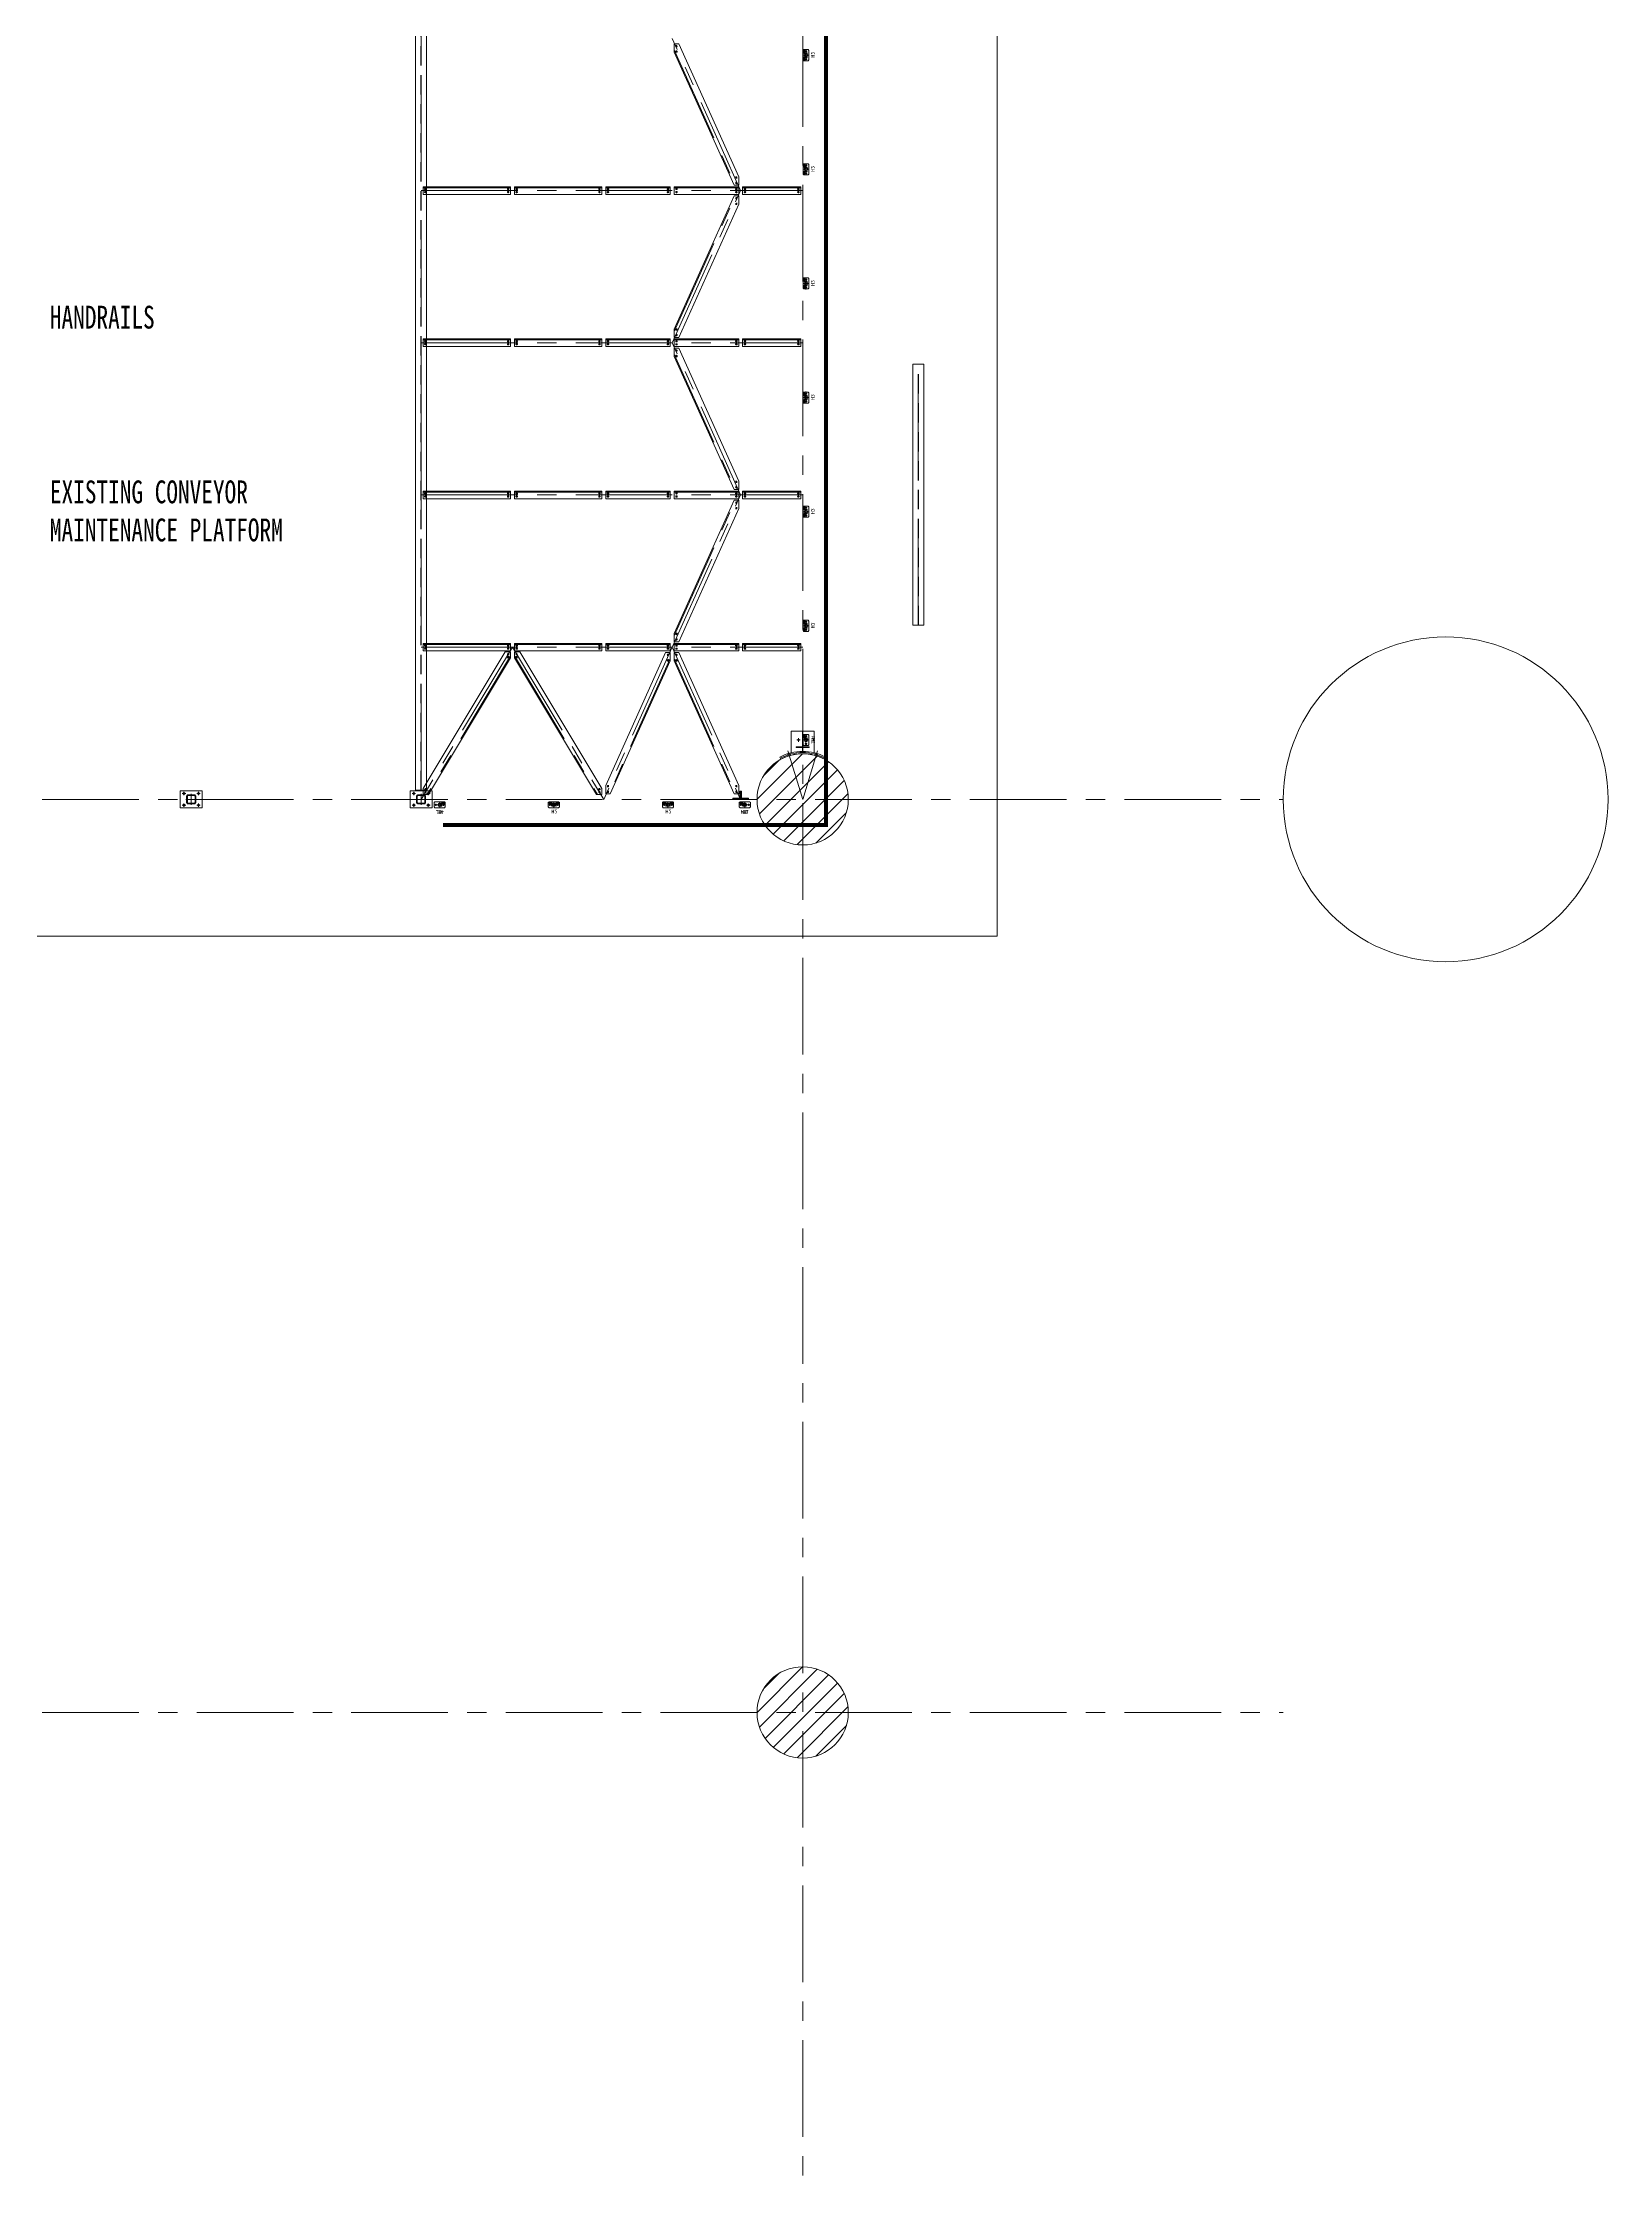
# Model space of a CAD drawing. Header units: millimetres. Extents: x -16602 to 168350, y -134254 to 50573.
# Drawn here: x 137052 to 157619, y -134254 to -105998 of the extents above; entities that cross this region are included whole.
import ezdxf

# ---------------------------------------------------------------- set-up
doc = ezdxf.new("R2010")
doc.units = ezdxf.units.MM
doc.header["$LTSCALE"] = 40
for name, pattern in [('CENTER', [50.8, 31.75, -6.35, 6.35, -6.35]), ('CENTER2', [28.575, 19.05, -3.175, 3.175, -3.175]), ('HIDDEN', [9.525, 6.35, -3.175])]:
    doc.linetypes.add(name, pattern=pattern)
doc.layers.get('0').update_dxf_attribs({"linetype": 'CONTINUOUS', "lineweight": 13})
doc.layers.get('Defpoints').update_dxf_attribs({"linetype": 'CONTINUOUS', "lineweight": 13})
doc.layers.add('01-CEN', color=1, linetype='CENTER', lineweight=13)
doc.layers.add('Handrail', color=6, linetype='CONTINUOUS', lineweight=13)
doc.styles.add('C', font='', dxfattribs={"width": 0.75})
doc.styles.add('T', font='SimSun.ttf', dxfattribs={"height": 100})
doc.styles.get('C').set_extended_font_data('FangSong_GB2312')

# ---------------------------------------------------------------- blocks, each defined once
blk = doc.blocks.new('100x08a')
for p, q in [((0, 100), (0, 0)), ((3.2, 100), (0, 100)), ((0, 0), (100, 0)), ((8, 20), (8, 95.2)), ((95.2, 8), (20, 8)), ((100, 0), (100, 3.2))]:
    blk.add_line(p, q)
for centre, radius, start, end in [((3.2, 95.2), 4.8, 0, 90), ((20, 20), 12, 180, 270), ((95.2, 3.2), 4.8, 0, 90)]:
    blk.add_arc(centre, radius, start, end)
blk = doc.blocks.new('120x120x10.0-shs-34.2')
for points in [[(-40, 60), (40, 60, -0.4142136), (60, 40), (60, -40, -0.4142136), (40, -60), (-40, -60, -0.4142136), (-60, -40), (-60, 40, -0.4142136)], [(-40, 50), (40, 50, -0.4142136), (50, 40), (50, -40, -0.4142136), (40, -50), (-40, -50, -0.4142136), (-50, -40), (-50, 40, -0.4142136)]]:
    blk.add_lwpolyline(points, format="xyb", close=True)
at = {"layer": '01-CEN'}
for p, q in [((72.5, 0), (-72.5, 0)), ((0, -72.5), (0, 72.5))]:
    blk.add_line(p, q, dxfattribs=at)
blk = doc.blocks.new('C9 TO 610X229113 UB')
at = {"ltscale": 30}
blk.add_lwpolyline([(-145, -112.5), (-145, 112.5), (145, 112.5), (145, -112.5)], close=True, dxfattribs=at)
for centre in [(-95, 77.5), (95, 77.5), (-95, -77.5), (95, -77.5)]:
    blk.add_circle(centre, 13, dxfattribs=at)
at = {"layer": '01-CEN', "ltscale": 30}
for p, q in [((-72, 77.5), (-118, 77.5)), ((-95, 100.5), (-95, 54.5)), ((72, 77.5), (118, 77.5)), ((95, 100.5), (95, 54.5)), ((-72, -77.5), (-118, -77.5)), ((-95, -100.5), (-95, -54.5)), ((72, -77.5), (118, -77.5)), ((95, -100.5), (95, -54.5))]:
    blk.add_line(p, q, dxfattribs=at)
at = {"ltscale": 30, "rotation": 90}
blk.add_blockref('120x120x10.0-shs-34.2', (0, 0), dxfattribs=at)
blk = doc.blocks.new('040x05a')
for p, q in [((0, 40), (0, 0)), ((2.6, 40), (0, 40)), ((0, 0), (40, 0)), ((5, 11), (5, 37.6)), ((37.6, 5), (11, 5)), ((40, 0), (40, 2.6))]:
    blk.add_line(p, q)
for centre, radius, start, end in [((2.6, 37.6), 2.4, 0, 90), ((11, 11), 6, 180, 270), ((37.6, 2.6), 2.4, 0, 90)]:
    blk.add_arc(centre, radius, start, end)
blk = doc.blocks.new('H2')
at = {"linetype": 'CENTER2'}
for p, q in [((-78, 0), (78, 0)), ((0, -42), (0, 43))]:
    blk.add_line(p, q, dxfattribs=at)
for p, q in [((-73, 28), (-63, 38)), ((-73, 28), (-73, -28)), ((-37, 0), (-65, 0)), ((63, 38), (-63, 38)), ((-51, 14), (-51, -14)), ((37, 0), (65, 0)), ((51, 14), (51, -14)), ((63, 38), (73, 28)), ((73, -28), (73, 28)), ((-63, -38), (-73, -28)), ((-63, -38), (63, -38)), ((-56, -19), (-56, -24)), ((-49, -14), (-49, -29)), ((-42, -19), (-42, -24)), ((42, -19), (42, -24)), ((49, -14), (49, -29)), ((56, -19), (56, -24)), ((73, -28), (63, -38))]:
    blk.add_line(p, q)
for centre, radius in [((-51, 0), 9), ((0, 0), 24.1), ((0, 0), 20.1), ((51, 0), 9)]:
    blk.add_circle(centre, radius)
at = {"extrusion": (0, 0, -1), "zscale": -1}
blk.add_blockref('040x05a', (24, -24), dxfattribs=at)
blk.add_blockref('040x05a', (24, -24))
at = {"ltscale": 30, "style": 'T'}
blk.add_text('H2', height=50, dxfattribs=at).set_placement((-33, 64))
blk = doc.blocks.new('H1')
at = {"linetype": 'CENTER2'}
for p, q in [((-78, 0), (78, 0)), ((0, -42), (0, 43))]:
    blk.add_line(p, q, dxfattribs=at)
for p, q in [((-73, 28), (-63, 38)), ((-73, 28), (-73, -28)), ((-37, 0), (-65, 0)), ((63, 38), (-63, 38)), ((-51, 14), (-51, -14)), ((37, 0), (65, 0)), ((51, 14), (51, -14)), ((63, 38), (73, 28)), ((73, -28), (73, 28)), ((-63, -38), (-73, -28)), ((-63, -38), (63, -38)), ((-56, -19), (-56, -24)), ((-49, -14), (-49, -29)), ((-42, -19), (-42, -24)), ((73, -28), (63, -38))]:
    blk.add_line(p, q)
for centre, radius in [((-51, 0), 9), ((0, 0), 24.1), ((0, 0), 20.1), ((51, 0), 9)]:
    blk.add_circle(centre, radius)
at = {"extrusion": (0, 0, -1), "zscale": -1}
blk.add_blockref('040x05a', (24, -24), dxfattribs=at)
at = {"ltscale": 30, "style": 'T'}
blk.add_text('H1', height=50, dxfattribs=at).set_placement((-27, 70))
blk = doc.blocks.new('H4')
at = {"linetype": 'CENTER2'}
for p, q in [((78, 0), (-78, 0)), ((0, -42), (0, 43))]:
    blk.add_line(p, q, dxfattribs=at)
for p, q in [((-63, 38), (-73, 28)), ((-73, -28), (-73, 28)), ((-37, 0), (-65, 0)), ((-63, 38), (63, 38)), ((-51, 14), (-51, -14)), ((37, 0), (65, 0)), ((51, 14), (51, -14)), ((73, 28), (63, 38)), ((73, 28), (73, -28)), ((-73, -28), (-63, -38)), ((63, -38), (-63, -38)), ((42, -19), (42, -24)), ((49, -14), (49, -29)), ((56, -19), (56, -24)), ((63, -38), (73, -28))]:
    blk.add_line(p, q)
for centre, radius in [((-51, 0), 9), ((0, 0), 24.1), ((0, 0), 20.1), ((51, 0), 9)]:
    blk.add_circle(centre, radius)
blk.add_blockref('040x05a', (24, -24))
at = {"ltscale": 30, "style": 'T'}
blk.add_text('H4', height=50, dxfattribs=at).set_placement((-24, 70))

msp = doc.modelspace()

# ---------------------------------------------------------------- hatches: boundary and pattern name
h = msp.add_hatch()
h.set_pattern_fill('ANSI31', color=256, scale=50, style=0)
h.set_pattern_definition([(45, (43853.43, -117042.49), (-112.2532, 112.2532), [])])
edge = h.paths.add_edge_path()
edge.add_arc((147035.6, -115938), 600, 0, 360)
h = msp.add_hatch()
h.set_pattern_fill('ANSI31', color=256, scale=50, style=0)
h.set_pattern_definition([(45, (43853.43, -129042.49), (-112.2532, 112.2532), [])])
edge = h.paths.add_edge_path()
edge.add_arc((147035.6, -127938), 600, 0, 360)

# ---------------------------------------------------------------- linework, layer by layer
at = {"ltscale": 30}
for points in [[(146134.2, -107867.8), (145346.7, -106117.7), (145346.7, -106008.2), (145407, -106008.2), (146194.6, -107758.3), (146194.6, -107867.8)], [(145346.7, -109758.3), (146134.2, -108008.2), (146194.6, -108008.2), (146194.6, -108117.7), (145407, -109867.8), (145346.7, -109867.8)], [(146134.2, -111867.8), (145346.7, -110117.7), (145346.7, -110008.2), (145407, -110008.2), (146194.6, -111758.3), (146194.6, -111867.8)], [(145346.7, -113867.8), (145346.7, -113758.3), (146134.2, -112008.2), (146194.6, -112008.2), (146194.6, -112117.7), (145407, -113867.8)], [(143194.6, -114001.4), (143194.6, -114078.6), (142117, -115874.6), (142046.7, -115874.6), (142046.7, -115797.4), (143124.3, -114001.4)], [(143246.7, -114001.4), (143246.7, -114078.6), (144324.3, -115874.6), (144394.6, -115874.6), (144394.6, -115797.4), (143317, -114001.4)], [(144446.7, -115758.3), (145234.2, -114008.2), (145294.6, -114008.2), (145294.6, -114117.7), (144507, -115867.8), (144446.7, -115867.8)], [(146194.6, -115867.8), (146134.2, -115867.8), (145346.7, -114117.7), (145346.7, -114008.2), (145407, -114008.2), (146194.6, -115758.3)]]:
    msp.add_lwpolyline(points, close=True, dxfattribs=at)
for points in [[(145369.1, -106038.3), (145371.5, -106043.8, 1), (145384.3, -106038.1), (145381.8, -106032.6, 1), (145369.1, -106038.3)], [(145369.1, -106111.4), (145371.5, -106116.9, 1), (145384.3, -106111.2), (145381.8, -106105.7, 1), (145369.1, -106111.4)], [(142073.7, -107911), (142079.7, -107911, -1), (142079.7, -107925), (142073.7, -107925, -1), (142073.7, -107911)], [(143167.6, -107911), (143161.6, -107911, 1), (143161.6, -107925), (143167.6, -107925, 1), (143167.6, -107911)], [(143273.7, -107911), (143279.7, -107911, -1), (143279.7, -107925), (143273.7, -107925, -1), (143273.7, -107911)], [(144367.6, -107911), (144361.6, -107911, 1), (144361.6, -107925), (144367.6, -107925, 1), (144367.6, -107911)], [(144473.7, -107911), (144479.7, -107911, -1), (144479.7, -107925), (144473.7, -107925, -1), (144473.7, -107911)], [(145267.6, -107911), (145261.6, -107911, 1), (145261.6, -107925), (145267.6, -107925, 1), (145267.6, -107911)], [(145373.7, -107911), (145379.7, -107911, -1), (145379.7, -107925), (145373.7, -107925, -1), (145373.7, -107911)], [(146167.6, -107911), (146161.6, -107911, 1), (146161.6, -107925), (146167.6, -107925, 1), (146167.6, -107911)], [(146159.4, -107770.3), (146157, -107764.9, -1), (146169.7, -107759.1), (146172.2, -107764.6, -1), (146159.4, -107770.3)], [(146159.4, -107843.4), (146157, -107838, -1), (146169.7, -107832.2), (146172.2, -107837.7, -1), (146159.4, -107843.4)], [(146273.7, -107911), (146279.7, -107911, -1), (146279.7, -107925), (146273.7, -107925, -1), (146273.7, -107911)], [(146982.6, -107911), (146976.6, -107911, 1), (146976.6, -107925), (146982.6, -107925, 1), (146982.6, -107911)], [(142073.7, -107951), (142079.7, -107951, -1), (142079.7, -107965), (142073.7, -107965, -1), (142073.7, -107951)], [(143167.6, -107951), (143161.6, -107951, 1), (143161.6, -107965), (143167.6, -107965, 1), (143167.6, -107951)], [(143273.7, -107951), (143279.7, -107951, -1), (143279.7, -107965), (143273.7, -107965, -1), (143273.7, -107951)], [(144367.6, -107951), (144361.6, -107951, 1), (144361.6, -107965), (144367.6, -107965, 1), (144367.6, -107951)], [(144473.7, -107951), (144479.7, -107951, -1), (144479.7, -107965), (144473.7, -107965, -1), (144473.7, -107951)], [(145267.6, -107951), (145261.6, -107951, 1), (145261.6, -107965), (145267.6, -107965, 1), (145267.6, -107951)], [(145373.7, -107951), (145379.7, -107951, -1), (145379.7, -107965), (145373.7, -107965, -1), (145373.7, -107951)], [(146167.6, -107951), (146161.6, -107951, 1), (146161.6, -107965), (146167.6, -107965, 1), (146167.6, -107951)], [(146159.4, -108032.6), (146157, -108038.1, 1), (146169.7, -108043.8), (146172.2, -108038.3, 1), (146159.4, -108032.6)], [(146159.4, -108105.7), (146157, -108111.2, 1), (146169.7, -108116.9), (146172.2, -108111.4, 1), (146159.4, -108105.7)], [(146273.7, -107951), (146279.7, -107951, -1), (146279.7, -107965), (146273.7, -107965, -1), (146273.7, -107951)], [(146982.6, -107951), (146976.6, -107951, 1), (146976.6, -107965), (146982.6, -107965, 1), (146982.6, -107951)], [(142073.7, -109911), (142079.7, -109911, -1), (142079.7, -109925), (142073.7, -109925, -1), (142073.7, -109911)], [(143167.6, -109911), (143161.6, -109911, 1), (143161.6, -109925), (143167.6, -109925, 1), (143167.6, -109911)], [(143273.7, -109911), (143279.7, -109911, -1), (143279.7, -109925), (143273.7, -109925, -1), (143273.7, -109911)], [(144367.6, -109911), (144361.6, -109911, 1), (144361.6, -109925), (144367.6, -109925, 1), (144367.6, -109911)], [(144473.7, -109911), (144479.7, -109911, -1), (144479.7, -109925), (144473.7, -109925, -1), (144473.7, -109911)], [(145267.6, -109911), (145261.6, -109911, 1), (145261.6, -109925), (145267.6, -109925, 1), (145267.6, -109911)], [(145373.7, -109911), (145379.7, -109911, -1), (145379.7, -109925), (145373.7, -109925, -1), (145373.7, -109911)], [(145369.1, -109764.6), (145371.5, -109759.1, -1), (145384.3, -109764.9), (145381.8, -109770.3, -1), (145369.1, -109764.6)], [(145369.1, -109837.7), (145371.5, -109832.2, -1), (145384.3, -109838), (145381.8, -109843.4, -1), (145369.1, -109837.7)], [(146167.6, -109911), (146161.6, -109911, 1), (146161.6, -109925), (146167.6, -109925, 1), (146167.6, -109911)], [(146273.7, -109911), (146279.7, -109911, -1), (146279.7, -109925), (146273.7, -109925, -1), (146273.7, -109911)], [(146982.6, -109911), (146976.6, -109911, 1), (146976.6, -109925), (146982.6, -109925, 1), (146982.6, -109911)], [(142073.7, -109951), (142079.7, -109951, -1), (142079.7, -109965), (142073.7, -109965, -1), (142073.7, -109951)], [(143167.6, -109951), (143161.6, -109951, 1), (143161.6, -109965), (143167.6, -109965, 1), (143167.6, -109951)], [(143273.7, -109951), (143279.7, -109951, -1), (143279.7, -109965), (143273.7, -109965, -1), (143273.7, -109951)], [(144367.6, -109951), (144361.6, -109951, 1), (144361.6, -109965), (144367.6, -109965, 1), (144367.6, -109951)], [(144473.7, -109951), (144479.7, -109951, -1), (144479.7, -109965), (144473.7, -109965, -1), (144473.7, -109951)], [(145267.6, -109951), (145261.6, -109951, 1), (145261.6, -109965), (145267.6, -109965, 1), (145267.6, -109951)], [(145373.7, -109951), (145379.7, -109951, -1), (145379.7, -109965), (145373.7, -109965, -1), (145373.7, -109951)], [(145369.1, -110038.3), (145371.5, -110043.8, 1), (145384.3, -110038.1), (145381.8, -110032.6, 1), (145369.1, -110038.3)], [(145369.1, -110111.4), (145371.5, -110116.9, 1), (145384.3, -110111.2), (145381.8, -110105.7, 1), (145369.1, -110111.4)], [(146167.6, -109951), (146161.6, -109951, 1), (146161.6, -109965), (146167.6, -109965, 1), (146167.6, -109951)], [(146273.7, -109951), (146279.7, -109951, -1), (146279.7, -109965), (146273.7, -109965, -1), (146273.7, -109951)], [(146982.6, -109951), (146976.6, -109951, 1), (146976.6, -109965), (146982.6, -109965, 1), (146982.6, -109951)], [(146159.4, -111770.3), (146157, -111764.9, -1), (146169.7, -111759.1), (146172.2, -111764.6, -1), (146159.4, -111770.3)], [(146159.4, -111843.4), (146157, -111838, -1), (146169.7, -111832.2), (146172.2, -111837.7, -1), (146159.4, -111843.4)], [(142073.7, -111911), (142079.7, -111911, -1), (142079.7, -111925), (142073.7, -111925, -1), (142073.7, -111911)], [(142073.7, -111951), (142079.7, -111951, -1), (142079.7, -111965), (142073.7, -111965, -1), (142073.7, -111951)], [(143167.6, -111911), (143161.6, -111911, 1), (143161.6, -111925), (143167.6, -111925, 1), (143167.6, -111911)], [(143167.6, -111951), (143161.6, -111951, 1), (143161.6, -111965), (143167.6, -111965, 1), (143167.6, -111951)], [(143273.7, -111911), (143279.7, -111911, -1), (143279.7, -111925), (143273.7, -111925, -1), (143273.7, -111911)], [(143273.7, -111951), (143279.7, -111951, -1), (143279.7, -111965), (143273.7, -111965, -1), (143273.7, -111951)], [(144367.6, -111911), (144361.6, -111911, 1), (144361.6, -111925), (144367.6, -111925, 1), (144367.6, -111911)], [(144367.6, -111951), (144361.6, -111951, 1), (144361.6, -111965), (144367.6, -111965, 1), (144367.6, -111951)], [(144473.7, -111911), (144479.7, -111911, -1), (144479.7, -111925), (144473.7, -111925, -1), (144473.7, -111911)], [(144473.7, -111951), (144479.7, -111951, -1), (144479.7, -111965), (144473.7, -111965, -1), (144473.7, -111951)], [(145267.6, -111911), (145261.6, -111911, 1), (145261.6, -111925), (145267.6, -111925, 1), (145267.6, -111911)], [(145267.6, -111951), (145261.6, -111951, 1), (145261.6, -111965), (145267.6, -111965, 1), (145267.6, -111951)], [(145373.7, -111911), (145379.7, -111911, -1), (145379.7, -111925), (145373.7, -111925, -1), (145373.7, -111911)], [(145373.7, -111951), (145379.7, -111951, -1), (145379.7, -111965), (145373.7, -111965, -1), (145373.7, -111951)], [(146167.6, -111911), (146161.6, -111911, 1), (146161.6, -111925), (146167.6, -111925, 1), (146167.6, -111911)], [(146167.6, -111951), (146161.6, -111951, 1), (146161.6, -111965), (146167.6, -111965, 1), (146167.6, -111951)], [(146159.4, -112032.6), (146157, -112038.1, 1), (146169.7, -112043.8), (146172.2, -112038.3, 1), (146159.4, -112032.6)], [(146159.4, -112105.7), (146157, -112111.2, 1), (146169.7, -112116.9), (146172.2, -112111.4, 1), (146159.4, -112105.7)], [(146273.7, -111911), (146279.7, -111911, -1), (146279.7, -111925), (146273.7, -111925, -1), (146273.7, -111911)], [(146273.7, -111951), (146279.7, -111951, -1), (146279.7, -111965), (146273.7, -111965, -1), (146273.7, -111951)], [(146982.6, -111911), (146976.6, -111911, 1), (146976.6, -111925), (146982.6, -111925, 1), (146982.6, -111911)], [(146982.6, -111951), (146976.6, -111951, 1), (146976.6, -111965), (146982.6, -111965, 1), (146982.6, -111951)], [(145369.1, -113764.6), (145371.5, -113759.1, -1), (145384.3, -113764.9), (145381.8, -113770.3, -1), (145369.1, -113764.6)], [(145369.1, -113837.7), (145371.5, -113832.2, -1), (145384.3, -113838), (145381.8, -113843.4, -1), (145369.1, -113837.7)], [(142073.7, -113911), (142079.7, -113911, -1), (142079.7, -113925), (142073.7, -113925, -1), (142073.7, -113911)], [(142073.7, -113951), (142079.7, -113951, -1), (142079.7, -113965), (142073.7, -113965, -1), (142073.7, -113951)], [(143167.6, -113911), (143161.6, -113911, 1), (143161.6, -113925), (143167.6, -113925, 1), (143167.6, -113911)], [(143167.6, -113951), (143161.6, -113951, 1), (143161.6, -113965), (143167.6, -113965, 1), (143167.6, -113951)], [(143160.1, -114025.3), (143157, -114030.4, 1), (143169, -114037.6), (143172.1, -114032.5, 1), (143160.1, -114025.3)], [(143160.1, -114064.1), (143157, -114069.3, 1), (143169, -114076.5), (143172.1, -114071.3, 1), (143160.1, -114064.1)], [(143273.7, -113911), (143279.7, -113911, -1), (143279.7, -113925), (143273.7, -113925, -1), (143273.7, -113911)], [(143273.7, -113951), (143279.7, -113951, -1), (143279.7, -113965), (143273.7, -113965, -1), (143273.7, -113951)], [(143281.1, -114025.3), (143284.2, -114030.4, -1), (143272.2, -114037.6), (143269.1, -114032.5, -1), (143281.1, -114025.3)], [(143281.1, -114064.1), (143284.2, -114069.3, -1), (143272.2, -114076.5), (143269.1, -114071.3, -1), (143281.1, -114064.1)], [(144367.6, -113911), (144361.6, -113911, 1), (144361.6, -113925), (144367.6, -113925, 1), (144367.6, -113911)], [(144367.6, -113951), (144361.6, -113951, 1), (144361.6, -113965), (144367.6, -113965, 1), (144367.6, -113951)], [(144473.7, -113911), (144479.7, -113911, -1), (144479.7, -113925), (144473.7, -113925, -1), (144473.7, -113911)], [(144473.7, -113951), (144479.7, -113951, -1), (144479.7, -113965), (144473.7, -113965, -1), (144473.7, -113951)], [(145267.6, -113911), (145261.6, -113911, 1), (145261.6, -113925), (145267.6, -113925, 1), (145267.6, -113911)], [(145267.6, -113951), (145261.6, -113951, 1), (145261.6, -113965), (145267.6, -113965, 1), (145267.6, -113951)], [(145272.2, -114038.3), (145269.7, -114043.8, -1), (145257, -114038.1), (145259.4, -114032.6, -1), (145272.2, -114038.3)], [(145272.2, -114111.4), (145269.7, -114116.9, -1), (145257, -114111.2), (145259.4, -114105.7, -1), (145272.2, -114111.4)], [(145373.7, -113911), (145379.7, -113911, -1), (145379.7, -113925), (145373.7, -113925, -1), (145373.7, -113911)], [(145373.7, -113951), (145379.7, -113951, -1), (145379.7, -113965), (145373.7, -113965, -1), (145373.7, -113951)], [(145369.1, -114038.3), (145371.5, -114043.8, 1), (145384.3, -114038.1), (145381.8, -114032.6, 1), (145369.1, -114038.3)], [(145369.1, -114111.4), (145371.5, -114116.9, 1), (145384.3, -114111.2), (145381.8, -114105.7, 1), (145369.1, -114111.4)], [(146167.6, -113911), (146161.6, -113911, 1), (146161.6, -113925), (146167.6, -113925, 1), (146167.6, -113911)], [(146167.6, -113951), (146161.6, -113951, 1), (146161.6, -113965), (146167.6, -113965, 1), (146167.6, -113951)], [(146273.7, -113911), (146279.7, -113911, -1), (146279.7, -113925), (146273.7, -113925, -1), (146273.7, -113911)], [(146273.7, -113951), (146279.7, -113951, -1), (146279.7, -113965), (146273.7, -113965, -1), (146273.7, -113951)], [(146982.6, -113911), (146976.6, -113911, 1), (146976.6, -113925), (146982.6, -113925, 1), (146982.6, -113911)], [(146982.6, -113951), (146976.6, -113951, 1), (146976.6, -113965), (146982.6, -113965, 1), (146982.6, -113951)], [(142072.2, -115799.5), (142069.1, -115804.7, 1), (142081.1, -115811.9), (142084.2, -115806.7, 1), (142072.2, -115799.5)], [(142072.2, -115838.4), (142069.1, -115843.6, 1), (142081.1, -115850.8), (142084.2, -115845.6, 1), (142072.2, -115838.4)], [(144369, -115799.5), (144372.1, -115804.7, -1), (144360.1, -115811.9), (144357, -115806.7, -1), (144369, -115799.5)], [(144369, -115838.4), (144372.1, -115843.6, -1), (144360.1, -115850.8), (144357, -115845.6, -1), (144369, -115838.4)], [(144481.8, -115770.3), (144484.3, -115764.9, 1), (144471.5, -115759.1), (144469.1, -115764.6, 1), (144481.8, -115770.3)], [(144481.8, -115843.4), (144484.3, -115838, 1), (144471.5, -115832.2), (144469.1, -115837.7, 1), (144481.8, -115843.4)], [(146159.4, -115770.3), (146157, -115764.9, -1), (146169.7, -115759.1), (146172.2, -115764.6, -1), (146159.4, -115770.3)], [(146159.4, -115843.4), (146157, -115838, -1), (146169.7, -115832.2), (146172.2, -115837.7, -1), (146159.4, -115843.4)]]:
    msp.add_lwpolyline(points, format="xyb")
for points in [[(142046.7, -107888), (143194.6, -107888), (143194.6, -107988), (142046.7, -107988)], [(143246.7, -107888), (144394.6, -107888), (144394.6, -107988), (143246.7, -107988)], [(144446.7, -107888), (145294.6, -107888), (145294.6, -107988), (144446.7, -107988)], [(145346.7, -107888), (146194.6, -107888), (146194.6, -107988), (145346.7, -107988)], [(146246.7, -107888), (147009.6, -107888), (147009.6, -107988), (146246.7, -107988)], [(142046.7, -109888), (143194.6, -109888), (143194.6, -109988), (142046.7, -109988)], [(143246.7, -109888), (144394.6, -109888), (144394.6, -109988), (143246.7, -109988)], [(144446.7, -109888), (145294.6, -109888), (145294.6, -109988), (144446.7, -109988)], [(145346.7, -109888), (146194.6, -109888), (146194.6, -109988), (145346.7, -109988)], [(146246.7, -109888), (147009.6, -109888), (147009.6, -109988), (146246.7, -109988)], [(142046.7, -111888), (143194.6, -111888), (143194.6, -111988), (142046.7, -111988)], [(143246.7, -111888), (144394.6, -111888), (144394.6, -111988), (143246.7, -111988)], [(144446.7, -111888), (145294.6, -111888), (145294.6, -111988), (144446.7, -111988)], [(145346.7, -111888), (146194.6, -111888), (146194.6, -111988), (145346.7, -111988)], [(146246.7, -111888), (147009.6, -111888), (147009.6, -111988), (146246.7, -111988)], [(142046.7, -113888), (143194.6, -113888), (143194.6, -113988), (142046.7, -113988)], [(143246.7, -113888), (144394.6, -113888), (144394.6, -113988), (143246.7, -113988)], [(144446.7, -113888), (145294.6, -113888), (145294.6, -113988), (144446.7, -113988)], [(145346.7, -113888), (146194.6, -113888), (146194.6, -113988), (145346.7, -113988)], [(146246.7, -113888), (147009.6, -113888), (147009.6, -113988), (146246.7, -113988)], [(147031.6, -115258), (147031.6, -115248), (146949.6, -115248), (146949.6, -115258)], [(147039.6, -115258), (147039.6, -115248), (147121.7, -115248), (147121.7, -115258)]]:
    msp.add_lwpolyline(points, close=True)
for points in [[(142046.7, -107901), (142106.7, -107901), (143134.6, -107901), (143194.6, -107901)], [(143246.7, -107901), (143306.7, -107901), (144334.6, -107901), (144394.6, -107901)], [(144446.7, -107901), (144506.7, -107901), (145234.6, -107901), (145294.6, -107901)], [(145346.7, -107901), (145406.7, -107901), (146134.6, -107901), (146194.6, -107901)], [(146246.7, -107901), (146306.7, -107901), (146949.6, -107901), (147009.6, -107901)], [(142046.7, -109901), (142106.7, -109901), (143134.6, -109901), (143194.6, -109901)], [(143246.7, -109901), (143306.7, -109901), (144334.6, -109901), (144394.6, -109901)], [(144446.7, -109901), (144506.7, -109901), (145234.6, -109901), (145294.6, -109901)], [(145346.7, -109901), (145406.7, -109901), (146134.6, -109901), (146194.6, -109901)], [(146246.7, -109901), (146306.7, -109901), (146949.6, -109901), (147009.6, -109901)], [(142046.7, -111901), (142106.7, -111901), (143134.6, -111901), (143194.6, -111901)], [(143246.7, -111901), (143306.7, -111901), (144334.6, -111901), (144394.6, -111901)], [(144446.7, -111901), (144506.7, -111901), (145234.6, -111901), (145294.6, -111901)], [(145346.7, -111901), (145406.7, -111901), (146134.6, -111901), (146194.6, -111901)], [(146246.7, -111901), (146306.7, -111901), (146949.6, -111901), (147009.6, -111901)], [(142046.7, -113901), (142106.7, -113901), (143134.6, -113901), (143194.6, -113901)], [(143246.7, -113901), (143306.7, -113901), (144334.6, -113901), (144394.6, -113901)], [(144446.7, -113901), (144506.7, -113901), (145234.6, -113901), (145294.6, -113901)], [(145346.7, -113901), (145406.7, -113901), (146134.6, -113901), (146194.6, -113901)], [(146246.7, -113901), (146306.7, -113901), (146949.6, -113901), (147009.6, -113901)]]:
    msp.add_lwpolyline(points)
for centre, radius in [((145376.7, -106038.2), 7.5), ((145376.7, -106111.3), 7.5), ((142076.7, -107918), 7.5), ((143164.6, -107918), 7.5), ((143276.7, -107918), 7.5), ((144364.6, -107918), 7.5), ((144476.7, -107918), 7.5), ((145264.6, -107918), 7.5), ((145376.7, -107918), 7.5), ((146164.6, -107764.7), 7.5), ((146164.6, -107837.8), 7.5), ((146164.6, -107918), 7.5), ((146276.7, -107918), 7.5), ((146979.6, -107918), 7.5), ((142076.7, -107958), 7.5), ((143164.6, -107958), 7.5), ((143276.7, -107958), 7.5), ((144364.6, -107958), 7.5), ((144476.7, -107958), 7.5), ((145264.6, -107958), 7.5), ((145376.7, -107958), 7.5), ((146164.6, -107958), 7.5), ((146164.6, -108038.2), 7.5), ((146164.6, -108111.3), 7.5), ((146276.7, -107958), 7.5), ((146979.6, -107958), 7.5), ((142076.7, -109918), 7.5), ((143164.6, -109918), 7.5), ((143276.7, -109918), 7.5), ((144364.6, -109918), 7.5), ((144476.7, -109918), 7.5), ((145264.6, -109918), 7.5), ((145376.7, -109764.7), 7.5), ((145376.7, -109837.8), 7.5), ((145376.7, -109918), 7.5), ((146164.6, -109918), 7.5), ((146276.7, -109918), 7.5), ((146979.6, -109918), 7.5), ((142076.7, -109958), 7.5), ((143164.6, -109958), 7.5), ((143276.7, -109958), 7.5), ((144364.6, -109958), 7.5), ((144476.7, -109958), 7.5), ((145264.6, -109958), 7.5), ((145376.7, -109958), 7.5), ((145376.7, -110038.2), 7.5), ((145376.7, -110111.3), 7.5), ((146164.6, -109958), 7.5), ((146276.7, -109958), 7.5), ((146979.6, -109958), 7.5), ((146164.6, -111764.7), 7.5), ((146164.6, -111837.8), 7.5), ((142076.7, -111918), 7.5), ((142076.7, -111958), 7.5), ((143164.6, -111918), 7.5), ((143164.6, -111958), 7.5), ((143276.7, -111918), 7.5), ((143276.7, -111958), 7.5), ((144364.6, -111918), 7.5), ((144364.6, -111958), 7.5), ((144476.7, -111918), 7.5), ((144476.7, -111958), 7.5), ((145264.6, -111918), 7.5), ((145264.6, -111958), 7.5), ((145376.7, -111918), 7.5), ((145376.7, -111958), 7.5), ((146164.6, -111918), 7.5), ((146164.6, -111958), 7.5), ((146164.6, -112038.2), 7.5), ((146164.6, -112111.3), 7.5), ((146276.7, -111918), 7.5), ((146276.7, -111958), 7.5), ((146979.6, -111918), 7.5), ((146979.6, -111958), 7.5), ((145376.7, -113764.7), 7.5), ((145376.7, -113837.8), 7.5), ((155485.3, -115938), 2134), ((142076.7, -113918), 7.5), ((142076.7, -113958), 7.5), ((143164.6, -113918), 7.5), ((143164.6, -113958), 7.5), ((143164.6, -114031.4), 7.5), ((143164.6, -114070.3), 7.5), ((143276.7, -113918), 7.5), ((143276.7, -113958), 7.5), ((143276.7, -114031.4), 7.5), ((143276.7, -114070.3), 7.5), ((144364.6, -113918), 7.5), ((144364.6, -113958), 7.5), ((144476.7, -113918), 7.5), ((144476.7, -113958), 7.5), ((145264.6, -113918), 7.5), ((145264.6, -113958), 7.5), ((145264.6, -114038.2), 7.5), ((145264.6, -114111.3), 7.5), ((145376.7, -113918), 7.5), ((145376.7, -113958), 7.5), ((145376.7, -114038.2), 7.5), ((145376.7, -114111.3), 7.5), ((146164.6, -113918), 7.5), ((146164.6, -113958), 7.5), ((146276.7, -113918), 7.5), ((146276.7, -113958), 7.5), ((146979.6, -113918), 7.5), ((146979.6, -113958), 7.5), ((142076.7, -115805.7), 7.5), ((142076.7, -115844.6), 7.5), ((144364.6, -115805.7), 7.5), ((144364.6, -115844.6), 7.5), ((144476.7, -115764.7), 7.5), ((144476.7, -115837.8), 7.5), ((146164.6, -115764.7), 7.5), ((146164.6, -115837.8), 7.5)]:
    msp.add_circle(centre, radius)
for centre in [(146979.6, -115158), (147091.6, -115158)]:
    msp.add_circle(centre, 5, dxfattribs=at)
at = {"color": 9}
for centre in [(147035.6, -115938), (147035.6, -127938)]:
    msp.add_circle(centre, 600, dxfattribs=at)
at = {"ltscale": 30}
for centre, start, end in [((146979.6, -115153), 0, 180), ((146979.6, -115163), 180, 0), ((147091.6, -115153), 0, 180), ((147091.6, -115163), 180, 0)]:
    msp.add_arc(centre, 5, start, end, dxfattribs=at)
for radius in [630, 615, 600]:
    msp.add_arc((147035.6, -115938), radius, 61.59084, 118.40916)
at = {"layer": '01-CEN'}
for p, q in [((147035.6, 34377.6), (147035.6, -134253.7)), ((146220.6, -107938), (145320.6, -105938)), ((145346.7, -106086.1), (146148.5, -107867.8)), ((145387.2, -106033.5), (145366.2, -106042.9)), ((145387.2, -106106.6), (145366.2, -106116)), ((145382.4, -106051), (145370.9, -106025.4)), ((145382.4, -106124.1), (145370.9, -106098.5)), ((142090.7, -107918), (142062.7, -107918)), ((142076.7, -107929.5), (142076.7, -107906.5)), ((143150.6, -107918), (143178.6, -107918)), ((143164.6, -107929.5), (143164.6, -107906.5)), ((143290.7, -107918), (143262.7, -107918)), ((143276.7, -107929.5), (143276.7, -107906.5)), ((144350.6, -107918), (144378.6, -107918)), ((144364.6, -107929.5), (144364.6, -107906.5)), ((144490.7, -107918), (144462.7, -107918)), ((144476.7, -107929.5), (144476.7, -107906.5)), ((145250.6, -107918), (145278.6, -107918)), ((145264.6, -107929.5), (145264.6, -107906.5)), ((145390.7, -107918), (145362.7, -107918)), ((145376.7, -107929.5), (145376.7, -107906.5)), ((146150.6, -107918), (146178.6, -107918)), ((146175.1, -107760), (146154.1, -107769.4)), ((146175.1, -107833.1), (146154.1, -107842.5)), ((146158.8, -107752), (146170.3, -107777.5)), ((146158.8, -107825.1), (146170.3, -107850.6)), ((146164.6, -107929.5), (146164.6, -107906.5)), ((146290.7, -107918), (146262.7, -107918)), ((146276.7, -107929.5), (146276.7, -107906.5)), ((146965.6, -107918), (146993.6, -107918)), ((146979.6, -107929.5), (146979.6, -107906.5)), ((142020.6, -107938), (147035.6, -107938)), ((142090.7, -107958), (142062.7, -107958)), ((142076.7, -107969.5), (142076.7, -107946.5)), ((143150.6, -107958), (143178.6, -107958)), ((143164.6, -107969.5), (143164.6, -107946.5)), ((143290.7, -107958), (143262.7, -107958)), ((143276.7, -107969.5), (143276.7, -107946.5)), ((144350.6, -107958), (144378.6, -107958)), ((144364.6, -107969.5), (144364.6, -107946.5)), ((144490.7, -107958), (144462.7, -107958)), ((144476.7, -107969.5), (144476.7, -107946.5)), ((145250.6, -107958), (145278.6, -107958)), ((145264.6, -107969.5), (145264.6, -107946.5)), ((145320.6, -109938), (146220.6, -107938)), ((145320.6, -109938), (146220.6, -107938)), ((145346.7, -109790), (146148.5, -108008.2)), ((145390.7, -107958), (145362.7, -107958)), ((145376.7, -107969.5), (145376.7, -107946.5)), ((146150.6, -107958), (146178.6, -107958)), ((146175.1, -108042.9), (146154.1, -108033.5)), ((146175.1, -108116), (146154.1, -108106.6)), ((146158.8, -108051), (146170.3, -108025.4)), ((146158.8, -108124.1), (146170.3, -108098.5)), ((146164.6, -107969.5), (146164.6, -107946.5)), ((146290.7, -107958), (146262.7, -107958)), ((146276.7, -107969.5), (146276.7, -107946.5)), ((146965.6, -107958), (146993.6, -107958)), ((146979.6, -107969.5), (146979.6, -107946.5)), ((142076.7, -109929.5), (142076.7, -109906.5)), ((143164.6, -109929.5), (143164.6, -109906.5)), ((143276.7, -109929.5), (143276.7, -109906.5)), ((144364.6, -109929.5), (144364.6, -109906.5)), ((144476.7, -109929.5), (144476.7, -109906.5)), ((145264.6, -109929.5), (145264.6, -109906.5)), ((145387.2, -109769.4), (145366.2, -109760)), ((145387.2, -109842.5), (145366.2, -109833.1)), ((145382.4, -109752), (145370.9, -109777.5)), ((145382.4, -109825.1), (145370.9, -109850.6)), ((145376.7, -109929.5), (145376.7, -109906.5)), ((146164.6, -109929.5), (146164.6, -109906.5)), ((146276.7, -109929.5), (146276.7, -109906.5)), ((146979.6, -109929.5), (146979.6, -109906.5)), ((142020.6, -109938), (147035.6, -109938)), ((142090.7, -109918), (142062.7, -109918)), ((142090.7, -109958), (142062.7, -109958)), ((142076.7, -109969.5), (142076.7, -109946.5)), ((143150.6, -109918), (143178.6, -109918)), ((143150.6, -109958), (143178.6, -109958)), ((143164.6, -109969.5), (143164.6, -109946.5)), ((143290.7, -109918), (143262.7, -109918)), ((143290.7, -109958), (143262.7, -109958)), ((143276.7, -109969.5), (143276.7, -109946.5)), ((144350.6, -109918), (144378.6, -109918)), ((144350.6, -109958), (144378.6, -109958)), ((144364.6, -109969.5), (144364.6, -109946.5)), ((144490.7, -109918), (144462.7, -109918)), ((144490.7, -109958), (144462.7, -109958)), ((144476.7, -109969.5), (144476.7, -109946.5)), ((145250.6, -109918), (145278.6, -109918)), ((145250.6, -109958), (145278.6, -109958)), ((145264.6, -109969.5), (145264.6, -109946.5)), ((146220.6, -111938), (145320.6, -109938)), ((145346.7, -110086.1), (146148.5, -111867.8)), ((145390.7, -109918), (145362.7, -109918)), ((145390.7, -109958), (145362.7, -109958)), ((145387.2, -110033.5), (145366.2, -110042.9)), ((145387.2, -110106.6), (145366.2, -110116)), ((145382.4, -110051), (145370.9, -110025.4)), ((145382.4, -110124.1), (145370.9, -110098.5)), ((145376.7, -109969.5), (145376.7, -109946.5)), ((146150.6, -109918), (146178.6, -109918)), ((146150.6, -109958), (146178.6, -109958)), ((146164.6, -109969.5), (146164.6, -109946.5)), ((146290.7, -109918), (146262.7, -109918)), ((146290.7, -109958), (146262.7, -109958)), ((146276.7, -109969.5), (146276.7, -109946.5)), ((146965.6, -109918), (146993.6, -109918)), ((146965.6, -109958), (146993.6, -109958)), ((146979.6, -109969.5), (146979.6, -109946.5)), ((146175.1, -111760), (146154.1, -111769.4)), ((146175.1, -111833.1), (146154.1, -111842.5)), ((146158.8, -111752), (146170.3, -111777.5)), ((146158.8, -111825.1), (146170.3, -111850.6)), ((142020.6, -111938), (147035.6, -111938)), ((142090.7, -111918), (142062.7, -111918)), ((142090.7, -111958), (142062.7, -111958)), ((142076.7, -111929.5), (142076.7, -111906.5)), ((142076.7, -111969.5), (142076.7, -111946.5)), ((143150.6, -111918), (143178.6, -111918)), ((143150.6, -111958), (143178.6, -111958)), ((143164.6, -111929.5), (143164.6, -111906.5)), ((143164.6, -111969.5), (143164.6, -111946.5)), ((143290.7, -111918), (143262.7, -111918)), ((143290.7, -111958), (143262.7, -111958)), ((143276.7, -111929.5), (143276.7, -111906.5)), ((143276.7, -111969.5), (143276.7, -111946.5)), ((144350.6, -111918), (144378.6, -111918)), ((144350.6, -111958), (144378.6, -111958)), ((144364.6, -111929.5), (144364.6, -111906.5)), ((144364.6, -111969.5), (144364.6, -111946.5)), ((144490.7, -111918), (144462.7, -111918)), ((144490.7, -111958), (144462.7, -111958)), ((144476.7, -111929.5), (144476.7, -111906.5)), ((144476.7, -111969.5), (144476.7, -111946.5)), ((145250.6, -111918), (145278.6, -111918)), ((145250.6, -111958), (145278.6, -111958)), ((145264.6, -111929.5), (145264.6, -111906.5)), ((145264.6, -111969.5), (145264.6, -111946.5)), ((145320.6, -113938), (146220.6, -111938)), ((145346.7, -113790), (146148.5, -112008.2)), ((145390.7, -111918), (145362.7, -111918)), ((145390.7, -111958), (145362.7, -111958)), ((145376.7, -111929.5), (145376.7, -111906.5)), ((145376.7, -111969.5), (145376.7, -111946.5)), ((146150.6, -111918), (146178.6, -111918)), ((146150.6, -111958), (146178.6, -111958)), ((146175.1, -112042.9), (146154.1, -112033.5)), ((146175.1, -112116), (146154.1, -112106.6)), ((146158.8, -112051), (146170.3, -112025.4)), ((146158.8, -112124.1), (146170.3, -112098.5)), ((146164.6, -111929.5), (146164.6, -111906.5)), ((146164.6, -111969.5), (146164.6, -111946.5)), ((146290.7, -111918), (146262.7, -111918)), ((146290.7, -111958), (146262.7, -111958)), ((146276.7, -111929.5), (146276.7, -111906.5)), ((146276.7, -111969.5), (146276.7, -111946.5)), ((146965.6, -111918), (146993.6, -111918)), ((146965.6, -111958), (146993.6, -111958)), ((146979.6, -111929.5), (146979.6, -111906.5)), ((146979.6, -111969.5), (146979.6, -111946.5)), ((145387.2, -113769.4), (145366.2, -113760)), ((145387.2, -113842.5), (145366.2, -113833.1)), ((145382.4, -113752), (145370.9, -113777.5)), ((145382.4, -113825.1), (145370.9, -113850.6)), ((142020.6, -113938), (147035.6, -113938)), ((143220.6, -113938), (142020.6, -115938)), ((142090.7, -113918), (142062.7, -113918)), ((142090.7, -113958), (142062.7, -113958)), ((142076.7, -113929.5), (142076.7, -113906.5)), ((142076.7, -113969.5), (142076.7, -113946.5)), ((143194.6, -114053.3), (142101.8, -115874.6)), ((143150.6, -113918), (143178.6, -113918)), ((143150.6, -113958), (143178.6, -113958)), ((143174.4, -114037.3), (143154.7, -114025.5)), ((143174.4, -114076.2), (143154.7, -114064.4)), ((143157.4, -114043.4), (143171.8, -114019.4)), ((143157.4, -114082.3), (143171.8, -114058.3)), ((143164.6, -113929.5), (143164.6, -113906.5)), ((143164.6, -113969.5), (143164.6, -113946.5)), ((143220.6, -113938), (144420.6, -115938)), ((143246.7, -114053.3), (144339.4, -115874.6)), ((143290.7, -113918), (143262.7, -113918)), ((143290.7, -113958), (143262.7, -113958)), ((143266.8, -114037.3), (143286.5, -114025.5)), ((143266.8, -114076.2), (143286.5, -114064.4)), ((143283.9, -114043.4), (143269.5, -114019.4)), ((143283.9, -114082.3), (143269.5, -114058.3)), ((143276.7, -113929.5), (143276.7, -113906.5)), ((143276.7, -113969.5), (143276.7, -113946.5)), ((144350.6, -113918), (144378.6, -113918)), ((144350.6, -113958), (144378.6, -113958)), ((144364.6, -113929.5), (144364.6, -113906.5)), ((144364.6, -113969.5), (144364.6, -113946.5)), ((145320.6, -113938), (144420.6, -115938)), ((145320.6, -113938), (144420.6, -115938)), ((144490.7, -113918), (144462.7, -113918)), ((144490.7, -113958), (144462.7, -113958)), ((144476.7, -113929.5), (144476.7, -113906.5)), ((144476.7, -113969.5), (144476.7, -113946.5)), ((145294.6, -114086.1), (144492.8, -115867.8)), ((145250.6, -113918), (145278.6, -113918)), ((145250.6, -113958), (145278.6, -113958)), ((145254.1, -114033.5), (145275.1, -114042.9)), ((145254.1, -114106.6), (145275.1, -114116)), ((145258.8, -114051), (145270.3, -114025.4)), ((145258.8, -114124.1), (145270.3, -114098.5)), ((145264.6, -113929.5), (145264.6, -113906.5)), ((145264.6, -113969.5), (145264.6, -113946.5)), ((145320.6, -113938), (146220.6, -115938)), ((145320.6, -113938), (146220.6, -115938)), ((145346.7, -114086.1), (146148.5, -115867.8)), ((145390.7, -113918), (145362.7, -113918)), ((145390.7, -113958), (145362.7, -113958)), ((145387.2, -114033.5), (145366.2, -114042.9)), ((145387.2, -114106.6), (145366.2, -114116)), ((145382.4, -114051), (145370.9, -114025.4)), ((145382.4, -114124.1), (145370.9, -114098.5)), ((145376.7, -113929.5), (145376.7, -113906.5)), ((145376.7, -113969.5), (145376.7, -113946.5)), ((146150.6, -113918), (146178.6, -113918)), ((146150.6, -113958), (146178.6, -113958)), ((146164.6, -113929.5), (146164.6, -113906.5)), ((146164.6, -113969.5), (146164.6, -113946.5)), ((146290.7, -113918), (146262.7, -113918)), ((146290.7, -113958), (146262.7, -113958)), ((146276.7, -113929.5), (146276.7, -113906.5)), ((146276.7, -113969.5), (146276.7, -113946.5)), ((146965.6, -113918), (146993.6, -113918)), ((146965.6, -113958), (146993.6, -113958)), ((146979.6, -113929.5), (146979.6, -113906.5)), ((146979.6, -113969.5), (146979.6, -113946.5)), ((146883.2, -115326.7), (146883.2, -115043)), ((146949.6, -115043), (146883.2, -115043)), ((147121.7, -115043), (146949.6, -115043)), ((147002.1, -115158), (146957.1, -115158)), ((146974.6, -115153), (146974.6, -115163)), ((146979.6, -115135.5), (146979.6, -115180.5)), ((146984.6, -115153), (146984.6, -115163)), ((147031.6, -115308), (147031.6, -115043)), ((147035.6, -115308), (147035.6, -115030.7)), ((147039.6, -115308), (147039.6, -115043)), ((147069.1, -115158), (147114.1, -115158)), ((147086.6, -115153), (147086.6, -115163)), ((147091.6, -115135.5), (147091.6, -115180.5)), ((147096.6, -115153), (147096.6, -115163)), ((147188, -115043), (147121.7, -115043)), ((147188, -115326.7), (147188, -115043)), ((146750.2, -115410.3), (146735.9, -115383.9)), ((146844, -115369.4), (146835.3, -115340.7)), ((147035.6, -115938), (146841.9, -115302.3)), ((146877.5, -115359.2), (146868.8, -115330.5)), ((147035.6, -115938), (147229.4, -115302.3)), ((147193.7, -115359.2), (147202.5, -115330.5)), ((147227.2, -115369.4), (147236, -115340.7)), ((147321.1, -115410.3), (147335.3, -115383.9)), ((142086.5, -115811.6), (142066.8, -115799.8)), ((142086.5, -115850.5), (142066.8, -115838.7)), ((142069.5, -115817.7), (142083.9, -115793.7)), ((142069.5, -115856.6), (142083.9, -115832.6)), ((144354.7, -115811.6), (144374.4, -115799.8)), ((144354.7, -115850.5), (144374.4, -115838.7)), ((144371.8, -115817.7), (144357.4, -115793.7)), ((144371.8, -115856.6), (144357.4, -115832.6)), ((144466.2, -115760), (144487.2, -115769.4)), ((144466.2, -115833.1), (144487.2, -115842.5)), ((144482.4, -115752), (144470.9, -115777.5)), ((144482.4, -115825.1), (144470.9, -115850.6)), ((146175.1, -115760), (146154.1, -115769.4)), ((146175.1, -115833.1), (146154.1, -115842.5)), ((146158.8, -115752), (146170.3, -115777.5)), ((146158.8, -115825.1), (146170.3, -115850.6)), ((116720, -115938), (153351.3, -115938)), ((116720, -127938), (153351.3, -127938))]:
    msp.add_line(p, q, dxfattribs=at)
at = {"layer": '01-CEN', "linetype": 'Continuous'}
for p, q in [((141947.4, -115818), (141947.4, -104067.9)), ((142093.8, -115818), (142093.8, -104067.9)), ((148628.8, -110218.1), (148482.4, -110218.1)), ((148482.4, -113650.6), (148482.4, -110218.1)), ((148628.8, -113650.6), (148628.8, -110218.1)), ((148628.8, -113650.6), (148482.4, -113650.6)), ((142093.8, -115818), (141947.4, -115818))]:
    msp.add_line(p, q, dxfattribs=at)
at = {"layer": '01-CEN', "linetype": 'HIDDEN'}
for p, q in [((142017.4, -115818), (142017.4, -104067.9)), ((142023.8, -115818), (142023.8, -104067.9)), ((148552.4, -113650.6), (148552.4, -110218.1)), ((148558.8, -113650.6), (148558.8, -110218.1))]:
    msp.add_line(p, q, dxfattribs=at)
at = {"layer": '01-CEN', "linetype": 'CENTER'}
for p, q in [((142020.6, -115818), (142020.6, -104067.9)), ((148555.6, -113650.6), (148555.6, -110218.1))]:
    msp.add_line(p, q, dxfattribs=at)
at = {"layer": '01-CEN', "ltscale": 30}
msp.add_line((146949.6, -115258), (147121.7, -115258), dxfattribs=at)
at = {"layer": 'Defpoints', "color": 5, "ltscale": 30}
msp.add_lwpolyline([(116860.9, -117735.7), (149593.8, -117735.7), (149593.8, -90940.4), (116860.9, -90940.4)], close=True, dxfattribs=at)
at = {"layer": 'Handrail', "const_width": 50}
msp.add_lwpolyline([(142310.3, -116275), (147342, -116275), (147342, -103630.5), (145918.9, -103630.5), (145918.9, -79634.2), (141901.4, -79634.2)], dxfattribs=at)

# ---------------------------------------------------------------- block references
at = {"xscale": -1}
for name, p, rotation in [('C9 TO 610X229113 UB', (138999.6, -115938), 180), ('C9 TO 610X229113 UB', (142020.6, -115938), 180), ('100x08a', (146224.6, -115932.4), 270)]:
    msp.add_blockref(name, p, dxfattribs=dict(at, rotation=rotation))
at = {"rotation": 90}
msp.add_blockref('100x08a', (146216.6, -115932.4), dxfattribs=at)
at = {"layer": 'Handrail', "xscale": -1}
for name, p, rotation in [('H2', (147079.2, -106158), 270), ('H2', (147079.2, -106158), 270), ('H2', (147079.2, -107658), 270), ('H2', (147079.2, -107658), 270), ('H2', (147079.2, -109158), 270), ('H2', (147079.2, -109158), 270), ('H2', (147079.2, -110658), 270), ('H2', (147079.2, -110658), 270), ('H2', (147079.2, -112158), 270), ('H2', (147079.2, -112158), 270), ('H2', (147079.2, -113658), 270), ('H2', (147079.2, -113658), 270), ('H4', (147079.2, -115158), 270), ('H4', (142265.6, -116009.6), 180), ('H2', (143765.6, -116009.6), 180), ('H2', (143765.6, -116009.6), 180), ('H2', (145265.6, -116009.6), 180), ('H2', (145265.6, -116009.6), 180), ('H1', (146275.7, -116009.6), 180)]:
    msp.add_blockref(name, p, dxfattribs=dict(at, rotation=rotation))
at = {"layer": 'Handrail'}
for name, p, rotation in [('H1', (147079.2, -115158), 270), ('H1', (142265.6, -116009.6), 180), ('H4', (146275.7, -116009.6), 180)]:
    msp.add_blockref(name, p, dxfattribs=dict(at, rotation=rotation))

# ---------------------------------------------------------------- texts
at = {"char_height": 300, "width": 80963.547, "attachment_point": 1, "style": 'C'}
for s, insert in [('HANDRAILS', (137142.4, -109451.2)), ('EXISTING CONVEYOR \\PMAINTENANCE PLATFORM', (137142.4, -111747.2))]:
    msp.add_mtext(s, dxfattribs=dict(at, insert=insert))

doc.saveas('drawing.dxf')
